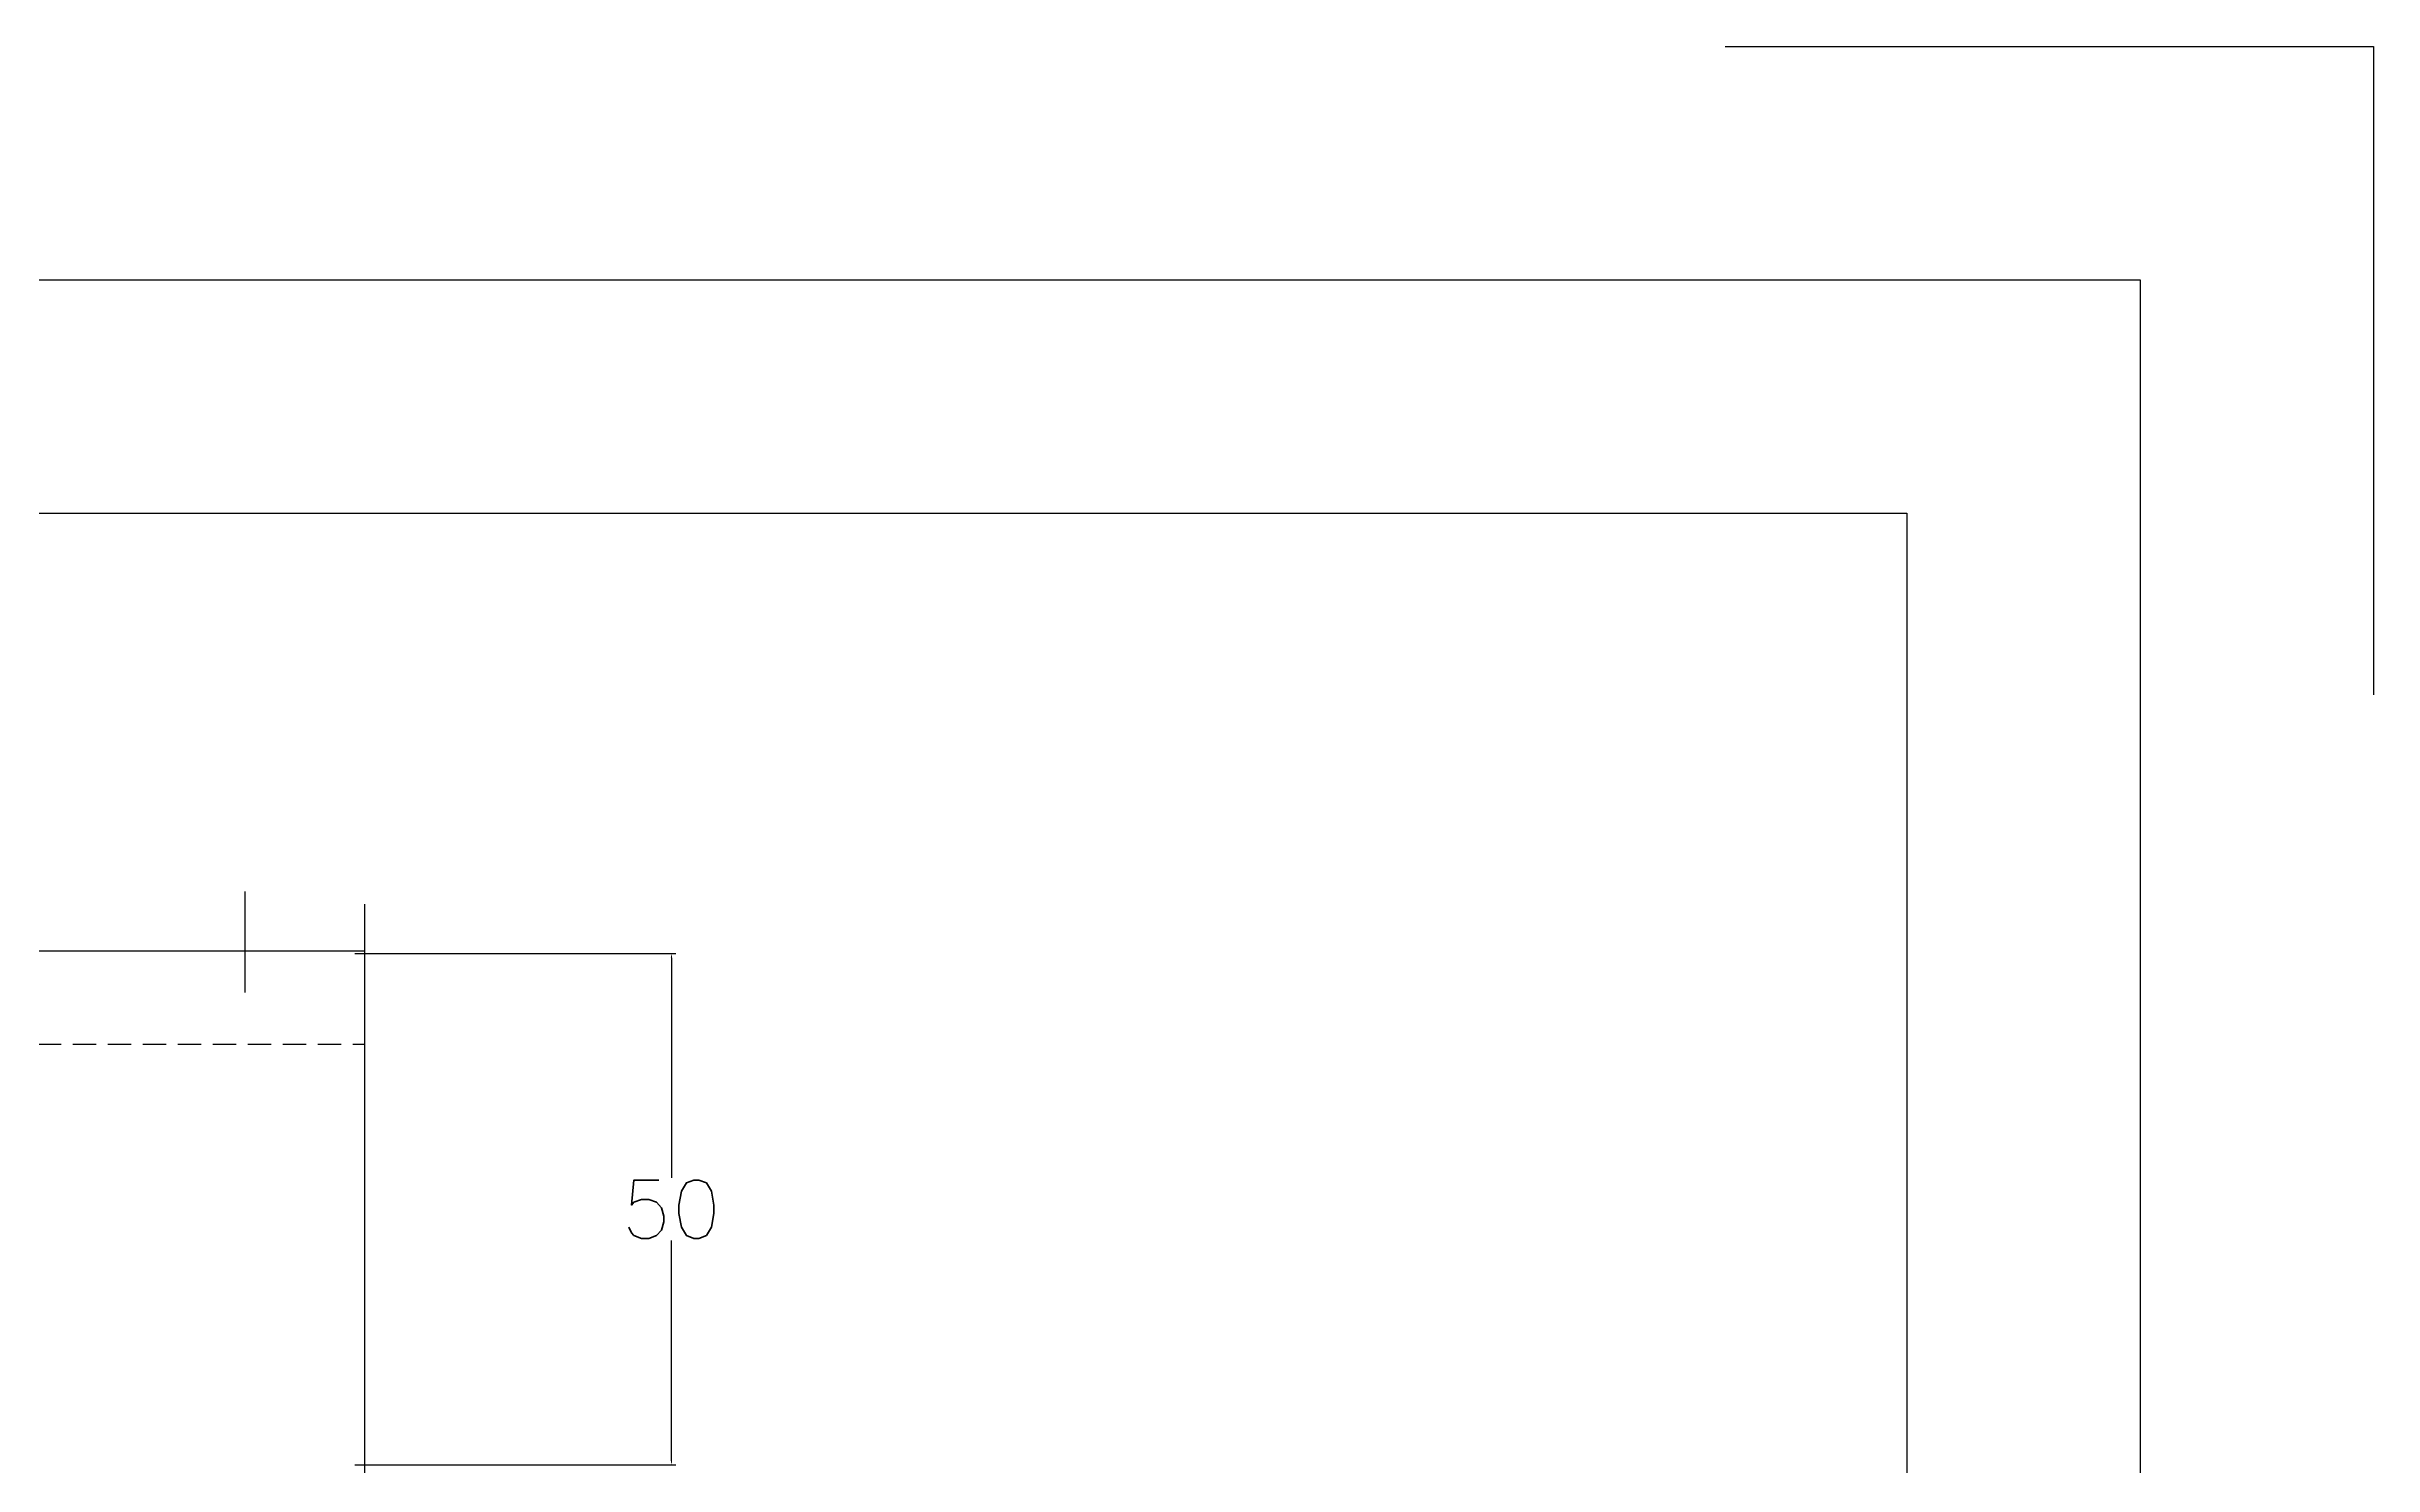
# Model space of a CAD drawing. Header units: metres. Extents: x 444 to 3227, y -3167 to -392.
# Drawn here: x 3126.9 to 3226.6, y -1874.3 to -1813.5 of the extents above; entities that cross this region are included whole.
import ezdxf

# ---------------------------------------------------------------- set-up
doc = ezdxf.new("R2010")
doc.units = ezdxf.units.M
doc.linetypes.add('DASHEDX2', pattern=[1.5, 1, -0.5])
doc.layers.get('DEFPOINTS').update_dxf_attribs({"linetype": 'CONTINUOUS'})
for name, color, linetype in [('BANGUNAN', 7, 'CONTINUOUS'), ('KOP', 7, 'CONTINUOUS'), ('TEX', 7, 'CONTINUOUS')]:
    doc.layers.add(name, color=color, linetype=linetype)
doc.styles.get("Standard").update_dxf_attribs({"font": 'Simplex.shx', "height": 2.5})
doc.dimstyles.get("Standard").update_dxf_attribs({"dimtxt": 0.18, "dimasz": 0.18, "dimexe": 0.18, "dimexo": 0.0625, "dimgap": 0.09, "dimtad": 0, "dimtih": 1, "dimtoh": 1, "dimdec": 4, "dimzin": 0, "dimdsep": 46, "dimtxsty": 'Standard', "dimcen": 0.09, "dimadec": 0, "dimazin": 0, "dimtfac": 1, "dimtdec": 4, "dimtofl": 0, "dimtmove": 0, "dimatfit": 3, "dimfxl": 1, "dimtolj": 1, "dimtzin": 0, "dimarcsym": 0})

# ---------------------------------------------------------------- blocks, each defined once
blk = doc.blocks.new('*D247')
at = {"layer": 'DEFPOINTS', "color": 0}
for p in [(3140.074, -1852.386), (3140.074, -1874.294), (3153.697, -1874.294)]:
    blk.add_point(p, dxfattribs=at)
at = {"layer": 'TEX', "color": 0, "lineweight": -2}
for p, q in [((3140.136, -1852.386), (3153.877, -1852.386)), ((3153.697, -1852.566), (3153.697, -1862)), ((3153.697, -1874.114), (3153.697, -1864.68)), ((3140.136, -1874.294), (3153.877, -1874.294))]:
    blk.add_line(p, q, dxfattribs=at)
at = {"layer": 'TEX', "color": 0}
for points in [[(3153.667, -1852.566), (3153.727, -1852.566), (3153.697, -1852.386)], [(3153.667, -1874.114), (3153.727, -1874.114), (3153.697, -1874.294)]]:
    blk.add_solid(points, dxfattribs=at)
at = {"layer": 'TEX', "color": 0, "insert": (3153.697, -1863.34), "char_height": 2.5, "attachment_point": 5}
blk.add_mtext('\\A1;50', dxfattribs=at)

msp = doc.modelspace()

# ---------------------------------------------------------------- linework, layer by layer
at = {"layer": 'BANGUNAN', "color": 2}
msp.add_line((3140.54457, -1850.26676), (3140.54457, -1888.26676), dxfattribs=at)
at = {"layer": 'BANGUNAN', "color": 2, "linetype": 'ByBlock', "ltscale": 0.5}
msp.add_line((3090.54457, -1852.26676), (3140.54457, -1852.26676), dxfattribs=at)
at = {"layer": 'BANGUNAN', "color": 2, "linetype": 'DASHEDX2'}
msp.add_line((3090.54457, -1856.26676), (3140.54457, -1856.26676), dxfattribs=at)
at = {"layer": 'KOP', "color": 9}
msp.add_lwpolyline([(3198.8449, -1813.51517), (3226.62077, -1813.51517), (3226.62077, -1841.29104)], dxfattribs=at)
msp.add_lwpolyline([(3216.62077, -1823.51517), (3216.62077, -2417.51517), (2375.62077, -2417.51517), (2375.62077, -1823.51517)], close=True, dxfattribs=at)
at = {"layer": 'KOP', "color": 130}
msp.add_lwpolyline([(2425.62077, -2407.51517), (2425.62077, -1833.51517), (3206.62077, -1833.51517), (3206.62077, -2407.51517)], close=True, dxfattribs=at)
at = {"layer": 'TEX', "color": 2}
msp.add_line((3135.42184, -1849.73089), (3135.42184, -1854.04602), dxfattribs=at)

# ---------------------------------------------------------------- dimensions: what is measured, and where the dimension line sits
dim = msp.add_aligned_dim(p1=(3140.07375, -1852.38636), p2=(3140.07375, -1874.29395), distance=13.62343, text='50', dimstyle='Standard', dxfattribs=at)
dim.commit()
dim.dimension.update_dxf_attribs({"geometry": '*D247', "text_midpoint": (3153.69718, -1863.34015)})

doc.saveas('drawing.dxf')
